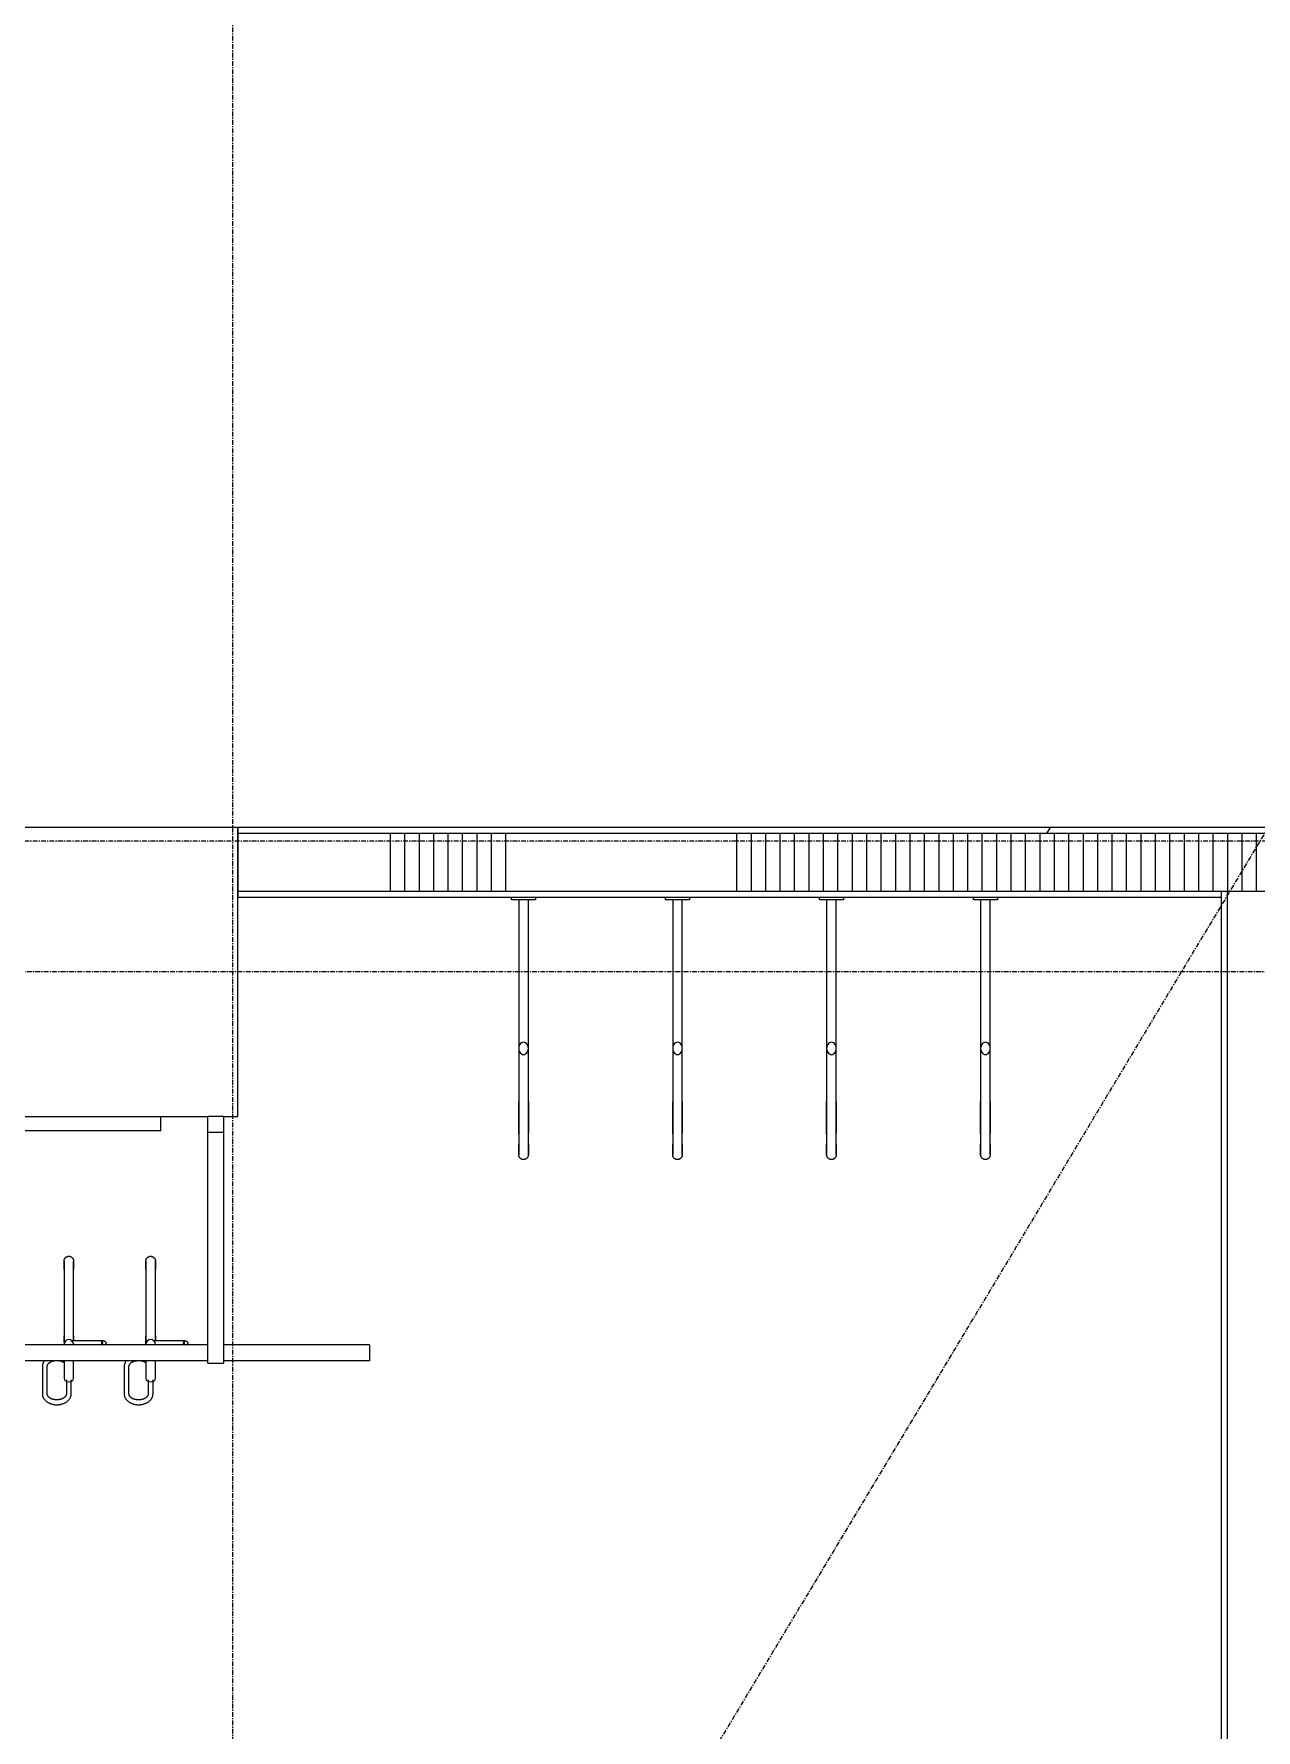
# Model space of a CAD drawing. Header units: inches. Extents: x 3268 to 7018, y 976 to 6708.
# Drawn here: x 4929.8 to 5056.8, y 3744.4 to 3920.6 of the extents above; entities that cross this region are included whole.
import ezdxf

# ---------------------------------------------------------------- set-up
doc = ezdxf.new("R2010")
doc.units = ezdxf.units.IN
doc.header["$MEASUREMENT"] = 0
doc.linetypes.add('Grid Line 1_2_', pattern=[0.875, 0.5, -0.125, 0.125, -0.125])
for name, color, linetype, lineweight in [('A-GENM', 13, 'Continuous', 9), ('A-WALL', 113, 'Continuous', 9), ('A-WALL-PATT', 111, 'Continuous', 15), ('I-WALL', 2, 'Continuous', 9), ('S-COLS', 52, 'Continuous', 9), ('S-GRID', 1, 'Continuous', 9)]:
    doc.layers.add(name, color=color, linetype=linetype, lineweight=lineweight)

# ---------------------------------------------------------------- blocks, each defined once
blk = doc.blocks.new('WSP_5 Points - Structure_2022_rvt-1-Overall Retail Plan Opt 2')
at = {"layer": 'S-COLS'}
h = blk.add_hatch(dxfattribs=at)
h.set_pattern_fill('FP_8', color=256, style=0, pattern_type=2)
h.set_pattern_definition([(50, (0, 0), (110.1714, -9.6389), [11.52, -126.72]), (355, (0, 0), (-21.3124, 115.5371), [9.216, -101.376]), (100.451, (9.18, -0.8), (88.86, 105.8975), [9.79, -107.695]), (46.184, (0, 30.72), (163.9282, -25.425), [17.28, -190.08]), (96.636, (13.66, 28.6), (143.563, 149.6257), [14.686, -161.543]), (351.184, (0, 30.72), (143.5647, 149.6237), [13.824, -152.064]), (21, (15.36, 23.04), (91.6851, -61.8426), [11.52, -126.72]), (326, (15.36, 23.04), (37.3733, 111.3835), [9.216, -101.376]), (71.451, (23, 17.89), (129.0588, 49.5399), [9.79, -107.695]), (37.5, (0, 0), (1.8676, 51.13223), [5.069, -95.078, 5.069, -97.843, -101.76]), (37.5, (0, 0), (1.8676, 51.13223), [-203.059, 5.069, -96.691]), (7.5, (0, 0), (40.4072, 60.5815), [5.069, -53.606, 5.069, -92.774, -38.784]), (7.5, (0, 0), (40.4072, 60.5815), [-156.518, 5.069, -33.715]), (327.5, (-34.253, 0), (81.99473, -3.46427), [5.069, -33.331, 5.069, -114.739, -158.976]), (327.5, (-34.253, 0), (81.99473, -3.46427), [-158.208, 5.069, -153.907]), (317.5, (-49.61, 0), (89.577, 15.37635), [5.069, -44.851, 5.069, -74.496, -112.896]), (317.5, (-49.61, 0), (89.577, 15.37635), [-129.485, 5.069, -107.827])])
h.paths.add_polyline_path([(4951, 3808.15), (4951, 3838.15), (4879, 3838.15), (4879, 3808.15), (4949.8, 3808.15)])
at = {"layer": 'S-COLS', "color": 250, "lineweight": 13}
for p, q in [((4951, 3838.15), (4879, 3838.15)), ((4951, 3808.15), (4951, 3838.15)), ((4917.5, 3808.15), (4947.88, 3808.15)), ((4949.5, 3808.15), (4951, 3808.15))]:
    blk.add_line(p, q, dxfattribs=at)
blk = doc.blocks.new('Bike File Wall - as Specified-V156-Overall Retail Plan Opt 2')
at = {"layer": 'A-GENM'}
for p, q in [((4947.88, 3806.52), (4947.88, 3808.15)), ((4949.5, 3808.15), (4947.88, 3808.15)), ((4949.5, 3808.15), (4949.5, 3806.52)), ((4947.88, 3782.52), (4947.88, 3806.52)), ((4947.88, 3806.52), (4949.5, 3806.52)), ((4949.5, 3806.52), (4949.5, 3782.52)), ((4932.94, 3792.23), (4932.94, 3785.34)), ((4932.94, 3792.23), (4932.94, 3784.4)), ((4933.94, 3785.34), (4933.94, 3792.23)), ((4933.94, 3784.8), (4933.94, 3792.23)), ((4941.44, 3792.23), (4941.44, 3785.34)), ((4941.44, 3792.23), (4941.44, 3784.4)), ((4942.44, 3785.34), (4942.44, 3792.23)), ((4942.44, 3784.8), (4942.44, 3792.23)), ((4936.9, 3784.84), (4933.7, 3784.84)), ((4945.4, 3784.84), (4942.22, 3784.84)), ((4947.88, 3784.4), (4917.5, 3784.4)), ((4947.88, 3782.77), (4917.5, 3782.77)), ((4932.94, 3782.77), (4932.94, 3780.92)), ((4933.94, 3780.92), (4933.94, 3782.77)), ((4941.44, 3782.77), (4941.44, 3780.92)), ((4942.44, 3780.92), (4942.44, 3782.77)), ((4964.69, 3784.4), (4949.5, 3784.4)), ((4964.69, 3782.77), (4949.5, 3782.77)), ((4964.69, 3784.4), (4964.69, 3782.77)), ((4930.69, 3782.16), (4930.69, 3779.33)), ((4931.19, 3779.33), (4931.19, 3782.16)), ((4939.19, 3782.16), (4939.19, 3779.33)), ((4939.69, 3779.33), (4939.69, 3782.16)), ((4947.88, 3782.52), (4949.5, 3782.52)), ((4933.19, 3780.79), (4933.19, 3779.33)), ((4933.69, 3779.33), (4933.69, 3780.79)), ((4941.69, 3780.79), (4941.69, 3779.33)), ((4942.19, 3779.33), (4942.19, 3780.79))]:
    blk.add_line(p, q, dxfattribs=at)
at = {"layer": 'A-GENM', "flags": 128}
for points in [[(4932.94, 3793.11), (4932.94, 3793.13), (4932.94, 3793.15), (4932.94, 3793.17), (4932.94, 3793.19), (4932.95, 3793.21), (4932.95, 3793.23), (4932.96, 3793.25), (4932.96, 3793.27), (4932.97, 3793.29), (4932.98, 3793.31), (4932.99, 3793.33), (4932.99, 3793.34), (4933, 3793.36), (4933.01, 3793.38), (4933.03, 3793.4), (4933.04, 3793.41), (4933.05, 3793.43), (4933.06, 3793.44), (4933.08, 3793.46), (4933.09, 3793.47), (4933.1, 3793.49), (4933.12, 3793.5), (4933.13, 3793.51), (4933.15, 3793.52), (4933.17, 3793.53), (4933.18, 3793.54), (4933.2, 3793.55), (4933.22, 3793.56), (4933.24, 3793.57), (4933.26, 3793.58), (4933.28, 3793.59), (4933.29, 3793.59), (4933.31, 3793.6), (4933.33, 3793.6), (4933.35, 3793.61), (4933.37, 3793.61), (4933.39, 3793.61), (4933.41, 3793.61), (4933.43, 3793.61), (4933.45, 3793.61), (4933.47, 3793.61), (4933.49, 3793.61), (4933.51, 3793.61), (4933.53, 3793.6), (4933.55, 3793.6), (4933.57, 3793.59), (4933.59, 3793.59), (4933.61, 3793.58), (4933.63, 3793.58), (4933.65, 3793.57), (4933.66, 3793.56), (4933.68, 3793.55), (4933.7, 3793.54), (4933.72, 3793.53), (4933.73, 3793.52), (4933.75, 3793.5), (4933.76, 3793.49), (4933.78, 3793.48), (4933.79, 3793.46), (4933.81, 3793.45), (4933.82, 3793.44), (4933.83, 3793.42), (4933.84, 3793.4), (4933.86, 3793.39), (4933.87, 3793.37), (4933.88, 3793.35), (4933.89, 3793.34), (4933.89, 3793.32), (4933.9, 3793.3), (4933.91, 3793.28), (4933.92, 3793.26), (4933.92, 3793.24), (4933.93, 3793.22), (4933.93, 3793.2), (4933.93, 3793.18), (4933.94, 3793.16), (4933.94, 3793.14), (4933.94, 3793.12), (4933.94, 3793.11)], [(4941.44, 3793.11), (4941.44, 3793.13), (4941.44, 3793.15), (4941.44, 3793.17), (4941.44, 3793.19), (4941.45, 3793.21), (4941.45, 3793.23), (4941.46, 3793.25), (4941.46, 3793.27), (4941.47, 3793.29), (4941.48, 3793.31), (4941.49, 3793.33), (4941.49, 3793.34), (4941.5, 3793.36), (4941.51, 3793.38), (4941.53, 3793.4), (4941.54, 3793.41), (4941.55, 3793.43), (4941.56, 3793.44), (4941.58, 3793.46), (4941.59, 3793.47), (4941.6, 3793.49), (4941.62, 3793.5), (4941.63, 3793.51), (4941.65, 3793.52), (4941.67, 3793.53), (4941.68, 3793.54), (4941.7, 3793.55), (4941.72, 3793.56), (4941.74, 3793.57), (4941.76, 3793.58), (4941.78, 3793.59), (4941.79, 3793.59), (4941.81, 3793.6), (4941.83, 3793.6), (4941.85, 3793.61), (4941.87, 3793.61), (4941.89, 3793.61), (4941.91, 3793.61), (4941.93, 3793.61), (4941.95, 3793.61), (4941.97, 3793.61), (4941.99, 3793.61), (4942.01, 3793.61), (4942.03, 3793.6), (4942.05, 3793.6), (4942.07, 3793.59), (4942.09, 3793.59), (4942.11, 3793.58), (4942.13, 3793.58), (4942.15, 3793.57), (4942.16, 3793.56), (4942.18, 3793.55), (4942.2, 3793.54), (4942.22, 3793.53), (4942.23, 3793.52), (4942.25, 3793.5), (4942.26, 3793.49), (4942.28, 3793.48), (4942.29, 3793.46), (4942.31, 3793.45), (4942.32, 3793.44), (4942.33, 3793.42), (4942.34, 3793.4), (4942.36, 3793.39), (4942.37, 3793.37), (4942.38, 3793.35), (4942.39, 3793.34), (4942.39, 3793.32), (4942.4, 3793.3), (4942.41, 3793.28), (4942.42, 3793.26), (4942.42, 3793.24), (4942.43, 3793.22), (4942.43, 3793.2), (4942.43, 3793.18), (4942.44, 3793.16), (4942.44, 3793.14), (4942.44, 3793.12), (4942.44, 3793.11)], [(4932.94, 3792.23), (4932.94, 3792.32), (4932.94, 3792.4), (4932.94, 3792.47), (4932.94, 3792.54), (4932.94, 3792.61), (4932.94, 3792.68), (4932.94, 3792.74), (4932.94, 3792.79), (4932.94, 3792.85), (4932.94, 3792.89), (4932.94, 3792.94), (4932.94, 3792.97), (4932.94, 3793.01), (4932.94, 3793.04), (4932.94, 3793.06), (4932.94, 3793.08), (4932.94, 3793.1), (4932.94, 3793.11), (4932.94, 3793.11), (4932.94, 3793.11)], [(4932.94, 3793.11), (4932.94, 3793.11), (4932.94, 3793.1), (4932.94, 3793.09), (4932.94, 3793.07), (4932.94, 3793.05), (4932.94, 3793.03), (4932.94, 3793), (4932.94, 3792.96), (4932.94, 3792.92), (4932.94, 3792.88), (4932.94, 3792.83), (4932.94, 3792.77), (4932.94, 3792.72), (4932.94, 3792.65), (4932.94, 3792.59), (4932.94, 3792.52), (4932.94, 3792.45), (4932.94, 3792.37), (4932.94, 3792.29), (4932.94, 3792.23)], [(4933.94, 3792.23), (4933.94, 3792.32), (4933.94, 3792.4), (4933.94, 3792.47), (4933.94, 3792.54), (4933.94, 3792.61), (4933.94, 3792.68), (4933.94, 3792.74), (4933.94, 3792.79), (4933.94, 3792.85), (4933.94, 3792.89), (4933.94, 3792.94), (4933.94, 3792.97), (4933.94, 3793.01), (4933.94, 3793.04), (4933.94, 3793.06), (4933.94, 3793.08), (4933.94, 3793.1), (4933.94, 3793.11), (4933.94, 3793.11), (4933.94, 3793.11)], [(4933.94, 3793.11), (4933.94, 3793.11), (4933.94, 3793.1), (4933.94, 3793.09), (4933.94, 3793.07), (4933.94, 3793.05), (4933.94, 3793.03), (4933.94, 3793), (4933.94, 3792.96), (4933.94, 3792.92), (4933.94, 3792.88), (4933.94, 3792.83), (4933.94, 3792.77), (4933.94, 3792.72), (4933.94, 3792.65), (4933.94, 3792.59), (4933.94, 3792.52), (4933.94, 3792.45), (4933.94, 3792.37), (4933.94, 3792.29), (4933.94, 3792.23)], [(4941.44, 3792.23), (4941.44, 3792.32), (4941.44, 3792.4), (4941.44, 3792.47), (4941.44, 3792.54), (4941.44, 3792.61), (4941.44, 3792.68), (4941.44, 3792.74), (4941.44, 3792.79), (4941.44, 3792.85), (4941.44, 3792.89), (4941.44, 3792.94), (4941.44, 3792.97), (4941.44, 3793.01), (4941.44, 3793.04), (4941.44, 3793.06), (4941.44, 3793.08), (4941.44, 3793.1), (4941.44, 3793.11), (4941.44, 3793.11), (4941.44, 3793.11)], [(4941.44, 3793.11), (4941.44, 3793.11), (4941.44, 3793.1), (4941.44, 3793.09), (4941.44, 3793.07), (4941.44, 3793.05), (4941.44, 3793.03), (4941.44, 3793), (4941.44, 3792.96), (4941.44, 3792.92), (4941.44, 3792.88), (4941.44, 3792.83), (4941.44, 3792.77), (4941.44, 3792.72), (4941.44, 3792.65), (4941.44, 3792.59), (4941.44, 3792.52), (4941.44, 3792.45), (4941.44, 3792.37), (4941.44, 3792.29), (4941.44, 3792.23)], [(4942.44, 3792.23), (4942.44, 3792.32), (4942.44, 3792.4), (4942.44, 3792.47), (4942.44, 3792.54), (4942.44, 3792.61), (4942.44, 3792.68), (4942.44, 3792.74), (4942.44, 3792.79), (4942.44, 3792.85), (4942.44, 3792.89), (4942.44, 3792.94), (4942.44, 3792.97), (4942.44, 3793.01), (4942.44, 3793.04), (4942.44, 3793.06), (4942.44, 3793.08), (4942.44, 3793.1), (4942.44, 3793.11), (4942.44, 3793.11), (4942.44, 3793.11)], [(4942.44, 3793.11), (4942.44, 3793.11), (4942.44, 3793.1), (4942.44, 3793.09), (4942.44, 3793.07), (4942.44, 3793.05), (4942.44, 3793.03), (4942.44, 3793), (4942.44, 3792.96), (4942.44, 3792.92), (4942.44, 3792.88), (4942.44, 3792.83), (4942.44, 3792.77), (4942.44, 3792.72), (4942.44, 3792.65), (4942.44, 3792.59), (4942.44, 3792.52), (4942.44, 3792.45), (4942.44, 3792.37), (4942.44, 3792.29), (4942.44, 3792.23)], [(4932.94, 3784.7), (4932.94, 3784.75), (4932.94, 3784.8), (4932.94, 3784.86), (4932.94, 3784.92), (4932.94, 3784.99), (4932.94, 3785.05), (4932.94, 3785.13), (4932.94, 3785.21), (4932.94, 3785.29), (4932.94, 3785.34)], [(4933.94, 3785.34), (4933.94, 3785.26), (4933.94, 3785.18), (4933.94, 3785.1), (4933.94, 3785.03), (4933.94, 3784.96), (4933.94, 3784.9), (4933.94, 3784.84), (4933.94, 3784.78)], [(4933.94, 3784.57), (4933.94, 3784.54), (4933.94, 3784.51)], [(4936.9, 3784.84), (4936.95, 3784.85), (4937, 3784.85), (4937.05, 3784.84), (4937.1, 3784.83), (4937.14, 3784.81), (4937.18, 3784.79), (4937.21, 3784.77), (4937.23, 3784.75), (4937.25, 3784.73), (4937.26, 3784.71), (4937.27, 3784.7), (4937.28, 3784.68), (4937.29, 3784.67), (4937.3, 3784.66), (4937.3, 3784.65), (4937.3, 3784.64), (4937.31, 3784.63), (4937.31, 3784.63), (4937.31, 3784.62), (4937.31, 3784.62), (4937.31, 3784.61), (4937.31, 3784.61), (4937.32, 3784.6), (4937.32, 3784.6), (4937.32, 3784.6), (4937.32, 3784.6), (4937.32, 3784.59), (4937.32, 3784.59), (4937.32, 3784.59), (4937.32, 3784.59), (4937.32, 3784.59), (4937.32, 3784.59), (4937.32, 3784.59), (4937.32, 3784.59), (4937.32, 3784.59)], [(4937.21, 3784.4), (4937.23, 3784.42), (4937.25, 3784.44), (4937.26, 3784.46), (4937.27, 3784.47), (4937.28, 3784.49), (4937.29, 3784.5), (4937.3, 3784.51), (4937.3, 3784.52), (4937.3, 3784.53), (4937.31, 3784.54), (4937.31, 3784.54), (4937.31, 3784.55), (4937.31, 3784.56), (4937.31, 3784.56), (4937.31, 3784.56), (4937.32, 3784.57), (4937.32, 3784.57), (4937.32, 3784.57), (4937.32, 3784.58), (4937.32, 3784.58), (4937.32, 3784.58), (4937.32, 3784.58), (4937.32, 3784.58), (4937.32, 3784.58), (4937.32, 3784.58), (4937.32, 3784.58), (4937.32, 3784.59), (4937.32, 3784.59)], [(4941.44, 3784.52), (4941.44, 3784.55), (4941.44, 3784.58), (4941.44, 3784.61), (4941.44, 3784.65), (4941.44, 3784.7), (4941.44, 3784.75), (4941.44, 3784.8), (4941.44, 3784.86), (4941.44, 3784.92), (4941.44, 3784.99), (4941.44, 3785.05), (4941.44, 3785.13), (4941.44, 3785.21), (4941.44, 3785.29), (4941.44, 3785.34)], [(4942.44, 3785.34), (4942.44, 3785.26), (4942.44, 3785.18), (4942.44, 3785.1), (4942.44, 3785.03), (4942.44, 3784.96), (4942.44, 3784.9), (4942.44, 3784.84), (4942.44, 3784.78)], [(4945.4, 3784.84), (4945.45, 3784.85), (4945.5, 3784.85), (4945.55, 3784.84), (4945.6, 3784.83), (4945.64, 3784.81), (4945.68, 3784.79), (4945.71, 3784.77), (4945.73, 3784.75), (4945.75, 3784.73), (4945.76, 3784.71), (4945.77, 3784.7), (4945.78, 3784.68), (4945.79, 3784.67), (4945.8, 3784.66), (4945.8, 3784.65), (4945.8, 3784.64), (4945.81, 3784.63), (4945.81, 3784.63), (4945.81, 3784.62), (4945.81, 3784.62), (4945.81, 3784.61), (4945.81, 3784.61), (4945.82, 3784.6), (4945.82, 3784.6), (4945.82, 3784.6), (4945.82, 3784.6), (4945.82, 3784.59), (4945.82, 3784.59), (4945.82, 3784.59), (4945.82, 3784.59), (4945.82, 3784.59), (4945.82, 3784.59), (4945.82, 3784.59), (4945.82, 3784.59), (4945.82, 3784.59)], [(4945.71, 3784.4), (4945.73, 3784.42), (4945.75, 3784.44), (4945.76, 3784.46), (4945.77, 3784.47), (4945.78, 3784.49), (4945.79, 3784.5), (4945.8, 3784.51), (4945.8, 3784.52), (4945.8, 3784.53), (4945.81, 3784.54), (4945.81, 3784.54), (4945.81, 3784.55), (4945.81, 3784.56), (4945.81, 3784.56), (4945.81, 3784.56), (4945.82, 3784.57), (4945.82, 3784.57), (4945.82, 3784.57), (4945.82, 3784.58), (4945.82, 3784.58), (4945.82, 3784.58), (4945.82, 3784.58), (4945.82, 3784.58), (4945.82, 3784.58), (4945.82, 3784.58), (4945.82, 3784.58), (4945.82, 3784.59), (4945.82, 3784.59)], [(4930.93, 3782.78), (4930.89, 3782.74), (4930.86, 3782.7), (4930.84, 3782.65), (4930.81, 3782.61), (4930.79, 3782.57), (4930.77, 3782.52), (4930.75, 3782.47), (4930.73, 3782.43), (4930.72, 3782.38), (4930.71, 3782.33), (4930.7, 3782.28), (4930.69, 3782.23), (4930.69, 3782.18), (4930.69, 3782.16)], [(4931.19, 3782.16), (4931.19, 3782.18), (4931.19, 3782.2), (4931.19, 3782.22), (4931.2, 3782.24), (4931.2, 3782.26), (4931.21, 3782.29), (4931.22, 3782.31), (4931.23, 3782.33), (4931.24, 3782.35), (4931.25, 3782.37), (4931.27, 3782.4), (4931.28, 3782.42), (4931.3, 3782.44), (4931.32, 3782.46), (4931.34, 3782.48), (4931.36, 3782.5), (4931.38, 3782.53), (4931.4, 3782.55), (4931.43, 3782.57), (4931.46, 3782.59), (4931.49, 3782.6), (4931.52, 3782.62), (4931.55, 3782.64), (4931.58, 3782.66), (4931.62, 3782.67), (4931.65, 3782.69), (4931.69, 3782.7), (4931.72, 3782.72), (4931.76, 3782.73), (4931.8, 3782.74), (4931.84, 3782.75), (4931.88, 3782.76), (4931.92, 3782.77), (4931.96, 3782.77)], [(4932.43, 3782.77), (4932.47, 3782.76), (4932.51, 3782.76), (4932.55, 3782.75), (4932.59, 3782.74), (4932.63, 3782.72), (4932.67, 3782.71), (4932.71, 3782.7), (4932.74, 3782.68), (4932.78, 3782.67), (4932.81, 3782.65), (4932.84, 3782.63), (4932.87, 3782.61), (4932.9, 3782.6), (4932.93, 3782.58)], [(4939.43, 3782.78), (4939.39, 3782.74), (4939.36, 3782.7), (4939.34, 3782.65), (4939.31, 3782.61), (4939.29, 3782.57), (4939.27, 3782.52), (4939.25, 3782.47), (4939.23, 3782.43), (4939.22, 3782.38), (4939.21, 3782.33), (4939.2, 3782.28), (4939.19, 3782.23), (4939.19, 3782.18), (4939.19, 3782.16)], [(4939.69, 3782.16), (4939.69, 3782.18), (4939.69, 3782.2), (4939.69, 3782.22), (4939.7, 3782.24), (4939.7, 3782.26), (4939.71, 3782.29), (4939.72, 3782.31), (4939.73, 3782.33), (4939.74, 3782.35), (4939.75, 3782.37), (4939.77, 3782.4), (4939.78, 3782.42), (4939.8, 3782.44), (4939.82, 3782.46), (4939.84, 3782.48), (4939.86, 3782.5), (4939.88, 3782.53), (4939.9, 3782.55), (4939.93, 3782.57), (4939.96, 3782.59), (4939.99, 3782.6), (4940.02, 3782.62), (4940.05, 3782.64), (4940.08, 3782.66), (4940.12, 3782.67), (4940.15, 3782.69), (4940.19, 3782.7), (4940.22, 3782.72), (4940.26, 3782.73), (4940.3, 3782.74), (4940.34, 3782.75), (4940.38, 3782.76), (4940.42, 3782.77), (4940.46, 3782.77)], [(4940.93, 3782.77), (4940.97, 3782.76), (4941.01, 3782.76), (4941.05, 3782.75), (4941.09, 3782.74), (4941.13, 3782.72), (4941.17, 3782.71), (4941.21, 3782.7), (4941.24, 3782.68), (4941.28, 3782.67), (4941.31, 3782.65), (4941.34, 3782.63), (4941.37, 3782.61), (4941.4, 3782.6), (4941.43, 3782.58)], [(4941.44, 3784.39), (4941.44, 3784.41), (4941.44, 3784.43), (4941.44, 3784.45), (4941.44, 3784.46)], [(4930.69, 3779.33), (4930.69, 3779.28), (4930.69, 3779.23), (4930.7, 3779.18), (4930.71, 3779.13), (4930.72, 3779.08), (4930.74, 3779.04), (4930.75, 3778.99), (4930.77, 3778.95), (4930.8, 3778.9), (4930.82, 3778.86), (4930.85, 3778.81), (4930.88, 3778.77), (4930.91, 3778.73), (4930.94, 3778.69), (4930.98, 3778.66), (4931.01, 3778.62), (4931.05, 3778.59), (4931.09, 3778.55), (4931.13, 3778.52), (4931.18, 3778.49), (4931.22, 3778.46), (4931.27, 3778.43), (4931.31, 3778.41), (4931.36, 3778.38), (4931.41, 3778.36), (4931.46, 3778.34), (4931.51, 3778.32), (4931.56, 3778.3), (4931.62, 3778.28), (4931.67, 3778.26), (4931.72, 3778.25), (4931.78, 3778.24), (4931.83, 3778.23), (4931.89, 3778.22), (4931.95, 3778.21), (4932, 3778.2), (4932.06, 3778.2), (4932.12, 3778.2), (4932.17, 3778.2), (4932.23, 3778.2), (4932.29, 3778.2), (4932.34, 3778.2), (4932.4, 3778.21), (4932.46, 3778.21), (4932.51, 3778.22), (4932.57, 3778.23), (4932.62, 3778.24), (4932.68, 3778.26), (4932.73, 3778.27), (4932.78, 3778.29), (4932.84, 3778.31), (4932.89, 3778.33), (4932.94, 3778.35), (4932.99, 3778.37), (4933.04, 3778.39), (4933.09, 3778.42), (4933.13, 3778.44), (4933.18, 3778.47), (4933.22, 3778.5), (4933.26, 3778.53), (4933.3, 3778.57), (4933.34, 3778.6), (4933.38, 3778.64), (4933.42, 3778.67), (4933.45, 3778.71), (4933.48, 3778.75), (4933.51, 3778.79), (4933.54, 3778.83), (4933.57, 3778.88), (4933.59, 3778.92), (4933.61, 3778.97), (4933.63, 3779.01), (4933.65, 3779.06), (4933.66, 3779.11), (4933.67, 3779.16), (4933.68, 3779.2), (4933.68, 3779.25), (4933.69, 3779.3), (4933.69, 3779.33)], [(4933.19, 3779.33), (4933.19, 3779.31), (4933.19, 3779.29), (4933.18, 3779.27), (4933.18, 3779.24), (4933.17, 3779.22), (4933.17, 3779.2), (4933.16, 3779.18), (4933.15, 3779.16), (4933.14, 3779.14), (4933.12, 3779.11), (4933.11, 3779.09), (4933.1, 3779.07), (4933.08, 3779.05), (4933.06, 3779.03), (4933.04, 3779), (4933.02, 3778.98), (4933, 3778.96), (4932.97, 3778.94), (4932.94, 3778.92), (4932.92, 3778.9), (4932.89, 3778.88), (4932.86, 3778.86), (4932.83, 3778.85), (4932.79, 3778.83), (4932.76, 3778.81), (4932.72, 3778.8), (4932.69, 3778.78), (4932.65, 3778.77), (4932.61, 3778.76), (4932.57, 3778.75), (4932.53, 3778.74), (4932.49, 3778.73), (4932.45, 3778.72), (4932.41, 3778.71), (4932.37, 3778.71), (4932.33, 3778.7), (4932.29, 3778.7), (4932.24, 3778.7), (4932.2, 3778.7), (4932.16, 3778.7), (4932.11, 3778.7), (4932.07, 3778.7), (4932.03, 3778.7), (4931.99, 3778.71), (4931.94, 3778.72), (4931.9, 3778.72), (4931.86, 3778.73), (4931.82, 3778.74), (4931.78, 3778.75), (4931.74, 3778.76), (4931.71, 3778.78), (4931.67, 3778.79), (4931.63, 3778.8), (4931.6, 3778.82), (4931.57, 3778.84), (4931.53, 3778.85), (4931.5, 3778.87), (4931.47, 3778.89), (4931.45, 3778.91), (4931.42, 3778.93), (4931.39, 3778.95), (4931.37, 3778.97), (4931.35, 3778.99), (4931.33, 3779.01), (4931.31, 3779.04), (4931.29, 3779.06), (4931.27, 3779.08), (4931.26, 3779.1), (4931.25, 3779.12), (4931.23, 3779.15), (4931.22, 3779.17), (4931.21, 3779.19), (4931.21, 3779.21), (4931.2, 3779.23), (4931.2, 3779.25), (4931.19, 3779.28), (4931.19, 3779.3), (4931.19, 3779.32), (4931.19, 3779.33)], [(4939.19, 3779.33), (4939.19, 3779.28), (4939.19, 3779.23), (4939.2, 3779.18), (4939.21, 3779.13), (4939.22, 3779.08), (4939.24, 3779.04), (4939.25, 3778.99), (4939.27, 3778.95), (4939.3, 3778.9), (4939.32, 3778.86), (4939.35, 3778.81), (4939.38, 3778.77), (4939.41, 3778.73), (4939.44, 3778.69), (4939.48, 3778.66), (4939.51, 3778.62), (4939.55, 3778.59), (4939.59, 3778.55), (4939.63, 3778.52), (4939.68, 3778.49), (4939.72, 3778.46), (4939.77, 3778.43), (4939.81, 3778.41), (4939.86, 3778.38), (4939.91, 3778.36), (4939.96, 3778.34), (4940.01, 3778.32), (4940.06, 3778.3), (4940.12, 3778.28), (4940.17, 3778.26), (4940.22, 3778.25), (4940.28, 3778.24), (4940.33, 3778.23), (4940.39, 3778.22), (4940.45, 3778.21), (4940.5, 3778.2), (4940.56, 3778.2), (4940.62, 3778.2), (4940.67, 3778.2), (4940.73, 3778.2), (4940.79, 3778.2), (4940.84, 3778.2), (4940.9, 3778.21), (4940.96, 3778.21), (4941.01, 3778.22), (4941.07, 3778.23), (4941.12, 3778.24), (4941.18, 3778.26), (4941.23, 3778.27), (4941.28, 3778.29), (4941.34, 3778.31), (4941.39, 3778.33), (4941.44, 3778.35), (4941.49, 3778.37), (4941.54, 3778.39), (4941.59, 3778.42), (4941.63, 3778.44), (4941.68, 3778.47), (4941.72, 3778.5), (4941.76, 3778.53), (4941.8, 3778.57), (4941.84, 3778.6), (4941.88, 3778.64), (4941.92, 3778.67), (4941.95, 3778.71), (4941.98, 3778.75), (4942.01, 3778.79), (4942.04, 3778.83), (4942.07, 3778.88), (4942.09, 3778.92), (4942.11, 3778.97), (4942.13, 3779.01), (4942.15, 3779.06), (4942.16, 3779.11), (4942.17, 3779.16), (4942.18, 3779.2), (4942.18, 3779.25), (4942.19, 3779.3), (4942.19, 3779.33)], [(4941.69, 3779.33), (4941.69, 3779.31), (4941.69, 3779.29), (4941.68, 3779.27), (4941.68, 3779.24), (4941.67, 3779.22), (4941.67, 3779.2), (4941.66, 3779.18), (4941.65, 3779.16), (4941.64, 3779.14), (4941.62, 3779.11), (4941.61, 3779.09), (4941.6, 3779.07), (4941.58, 3779.05), (4941.56, 3779.03), (4941.54, 3779), (4941.52, 3778.98), (4941.5, 3778.96), (4941.47, 3778.94), (4941.44, 3778.92), (4941.42, 3778.9), (4941.39, 3778.88), (4941.36, 3778.86), (4941.33, 3778.85), (4941.29, 3778.83), (4941.26, 3778.81), (4941.22, 3778.8), (4941.19, 3778.78), (4941.15, 3778.77), (4941.11, 3778.76), (4941.07, 3778.75), (4941.03, 3778.74), (4940.99, 3778.73), (4940.95, 3778.72), (4940.91, 3778.71), (4940.87, 3778.71), (4940.83, 3778.7), (4940.79, 3778.7), (4940.74, 3778.7), (4940.7, 3778.7), (4940.66, 3778.7), (4940.61, 3778.7), (4940.57, 3778.7), (4940.53, 3778.7), (4940.49, 3778.71), (4940.44, 3778.72), (4940.4, 3778.72), (4940.36, 3778.73), (4940.32, 3778.74), (4940.28, 3778.75), (4940.24, 3778.76), (4940.21, 3778.78), (4940.17, 3778.79), (4940.13, 3778.8), (4940.1, 3778.82), (4940.07, 3778.84), (4940.03, 3778.85), (4940, 3778.87), (4939.97, 3778.89), (4939.95, 3778.91), (4939.92, 3778.93), (4939.89, 3778.95), (4939.87, 3778.97), (4939.85, 3778.99), (4939.83, 3779.01), (4939.81, 3779.04), (4939.79, 3779.06), (4939.77, 3779.08), (4939.76, 3779.1), (4939.75, 3779.12), (4939.73, 3779.15), (4939.72, 3779.17), (4939.71, 3779.19), (4939.71, 3779.21), (4939.7, 3779.23), (4939.7, 3779.25), (4939.69, 3779.28), (4939.69, 3779.3), (4939.69, 3779.32), (4939.69, 3779.33)]]:
    blk.add_lwpolyline(points, dxfattribs=at)
at = {"layer": 'A-GENM'}
for centre in [(4933.44, 3784.46), (4941.94, 3784.46)]:
    blk.add_arc(centre, 0.5, 0, 180, dxfattribs=at)
for centre, major_axis, ratio, start_param, end_param in [((4933.7, 3784.59), (0, 0.25), 0.258819, 5.759587, 6.806784), ((4936.9, 3784.59), (0, 0.25), 0.258819, 4.712389, 7.853982), ((4936.9, 3784.59), (0, 0.25), 0.258819, 1.570796, 2.477696), ((4936.9, 3784.59), (0, 0.25), 0.258819, 3.805489, 4.712389), ((4945.4, 3784.59), (0, 0.25), 0.258819, 4.712389, 7.853982), ((4945.4, 3784.59), (0, 0.25), 0.258819, 1.570796, 2.477696), ((4945.4, 3784.59), (0, 0.25), 0.258819, 3.805489, 4.712389), ((4933.44, 3780.92), (0.5, 0), 0.707107, 3.141593, 6.283185), ((4941.94, 3780.92), (0.5, 0), 0.707107, 3.141593, 6.283185)]:
    blk.add_ellipse(centre, major_axis=major_axis, ratio=ratio, start_param=start_param, end_param=end_param, dxfattribs=at)
blk = doc.blocks.new('Ultra Space Saver Single - as Specified-11828238-Overall Retail Plan Opt 2')
at = {"layer": 'A-GENM'}
for p, q in [((4979.44, 3830.65), (4979.44, 3830.9)), ((4981.94, 3830.65), (4979.44, 3830.65)), ((4980.19, 3830.65), (4980.19, 3809.66)), ((4981.19, 3809.66), (4981.19, 3830.65)), ((4981.94, 3830.9), (4981.94, 3830.65)), ((4980.19, 3815.21), (4980.19, 3805.33)), ((4981.19, 3805.33), (4981.19, 3815.21))]:
    blk.add_line(p, q, dxfattribs=at)
at = {"layer": 'A-GENM', "flags": 128}
for points in [[(4980.69, 3815.85), (4980.58, 3815.83), (4980.47, 3815.78), (4980.38, 3815.71), (4980.3, 3815.61), (4980.24, 3815.49), (4980.2, 3815.35), (4980.19, 3815.21), (4980.2, 3815.07), (4980.24, 3814.94), (4980.3, 3814.82), (4980.38, 3814.72), (4980.47, 3814.64), (4980.58, 3814.59), (4980.69, 3814.58)], [(4980.69, 3814.58), (4980.8, 3814.59), (4980.9, 3814.64), (4981, 3814.72), (4981.08, 3814.82), (4981.14, 3814.94), (4981.18, 3815.07), (4981.19, 3815.21), (4981.18, 3815.35), (4981.14, 3815.49), (4981.08, 3815.61), (4981, 3815.71), (4980.9, 3815.78), (4980.8, 3815.83), (4980.69, 3815.85)], [(4980.19, 3806.33), (4980.19, 3806.51), (4980.19, 3806.69), (4980.19, 3806.88), (4980.19, 3807.07), (4980.19, 3807.26), (4980.19, 3807.46), (4980.19, 3807.67), (4980.19, 3807.87), (4980.19, 3808.08), (4980.19, 3808.3), (4980.19, 3808.51), (4980.19, 3808.73), (4980.19, 3808.94), (4980.19, 3809.16), (4980.19, 3809.38), (4980.19, 3809.6), (4980.19, 3809.66)], [(4981.19, 3809.66), (4981.19, 3809.44), (4981.19, 3809.22), (4981.19, 3809), (4981.19, 3808.78), (4981.19, 3808.57), (4981.19, 3808.35), (4981.19, 3808.14), (4981.19, 3807.93), (4981.19, 3807.72), (4981.19, 3807.52), (4981.19, 3807.32), (4981.19, 3807.12), (4981.19, 3806.93), (4981.19, 3806.74), (4981.19, 3806.56), (4981.19, 3806.38)], [(4980.19, 3805.33), (4980.19, 3805.2), (4980.19, 3805.07), (4980.19, 3804.96), (4980.19, 3804.85), (4980.19, 3804.74), (4980.19, 3804.65), (4980.19, 3804.56), (4980.19, 3804.48), (4980.19, 3804.41), (4980.19, 3804.35), (4980.19, 3804.3), (4980.19, 3804.25), (4980.19, 3804.22), (4980.19, 3804.19), (4980.19, 3804.17), (4980.19, 3804.16), (4980.19, 3804.16)], [(4980.19, 3804.16), (4980.19, 3804.17), (4980.19, 3804.18), (4980.19, 3804.2), (4980.19, 3804.23), (4980.19, 3804.27), (4980.19, 3804.32), (4980.19, 3804.38), (4980.19, 3804.44), (4980.19, 3804.51), (4980.19, 3804.6), (4980.19, 3804.68), (4980.19, 3804.78), (4980.19, 3804.89), (4980.19, 3805), (4980.19, 3805.12), (4980.19, 3805.25)], [(4980.69, 3803.66), (4980.67, 3803.66), (4980.65, 3803.66), (4980.63, 3803.66), (4980.61, 3803.67), (4980.59, 3803.67), (4980.57, 3803.68), (4980.55, 3803.68), (4980.53, 3803.69), (4980.51, 3803.69), (4980.49, 3803.7), (4980.47, 3803.71), (4980.46, 3803.72), (4980.44, 3803.73), (4980.42, 3803.74), (4980.41, 3803.75), (4980.39, 3803.76), (4980.37, 3803.77), (4980.36, 3803.78), (4980.34, 3803.8), (4980.33, 3803.81), (4980.32, 3803.83), (4980.3, 3803.84), (4980.29, 3803.86), (4980.28, 3803.87), (4980.27, 3803.89), (4980.26, 3803.91), (4980.25, 3803.93), (4980.24, 3803.94), (4980.23, 3803.96), (4980.22, 3803.98), (4980.21, 3804), (4980.21, 3804.02), (4980.2, 3804.04), (4980.2, 3804.06), (4980.2, 3804.08), (4980.19, 3804.1), (4980.19, 3804.12), (4980.19, 3804.14), (4980.19, 3804.16), (4980.19, 3804.16)], [(4981.19, 3804.16), (4981.19, 3804.14), (4981.19, 3804.12), (4981.18, 3804.1), (4981.18, 3804.08), (4981.18, 3804.06), (4981.17, 3804.04), (4981.17, 3804.02), (4981.16, 3804), (4981.16, 3803.98), (4981.15, 3803.97), (4981.14, 3803.95), (4981.13, 3803.93), (4981.12, 3803.91), (4981.11, 3803.9), (4981.1, 3803.88), (4981.09, 3803.86), (4981.08, 3803.85), (4981.06, 3803.83), (4981.05, 3803.82), (4981.04, 3803.8), (4981.02, 3803.79), (4981.01, 3803.78), (4980.99, 3803.76), (4980.97, 3803.75), (4980.96, 3803.74), (4980.94, 3803.73), (4980.92, 3803.72), (4980.91, 3803.71), (4980.89, 3803.7), (4980.87, 3803.69), (4980.85, 3803.69), (4980.83, 3803.68), (4980.81, 3803.68), (4980.79, 3803.67), (4980.77, 3803.67), (4980.75, 3803.67), (4980.73, 3803.66), (4980.71, 3803.66), (4980.69, 3803.66), (4980.69, 3803.66)], [(4981.19, 3804.16), (4981.19, 3804.17), (4981.19, 3804.18), (4981.19, 3804.2), (4981.19, 3804.23), (4981.19, 3804.27), (4981.19, 3804.32), (4981.19, 3804.38), (4981.19, 3804.44), (4981.19, 3804.51), (4981.19, 3804.6), (4981.19, 3804.68), (4981.19, 3804.78), (4981.19, 3804.89), (4981.19, 3805), (4981.19, 3805.12), (4981.19, 3805.25), (4981.19, 3805.33)], [(4981.19, 3805.29), (4981.19, 3805.16), (4981.19, 3805.03), (4981.19, 3804.92), (4981.19, 3804.81), (4981.19, 3804.71), (4981.19, 3804.62), (4981.19, 3804.53), (4981.19, 3804.46), (4981.19, 3804.39), (4981.19, 3804.33), (4981.19, 3804.28), (4981.19, 3804.24), (4981.19, 3804.21), (4981.19, 3804.18), (4981.19, 3804.17), (4981.19, 3804.16)]]:
    blk.add_lwpolyline(points, dxfattribs=at)

msp = doc.modelspace()

# ---------------------------------------------------------------- block references
at = {"lineweight": 5}
msp.add_blockref('WSP_5 Points - Structure_2022_rvt-1-Overall Retail Plan Opt 2', (0, 0), dxfattribs=at)

# ---------------------------------------------------------------- next in the draw order: hatches: boundary and pattern name
at = {"layer": 'A-WALL-PATT', "lineweight": 9}
h = msp.add_hatch(dxfattribs=at)
h.set_pattern_fill('FP_1', color=256, style=0, pattern_type=2)
h.set_pattern_definition([(0, (0, 0), (122.88, 30.72), [5.069, -87.091, 5.069, -87.091, -491.52]), (0, (0, 0), (122.88, 30.72), [-184.32, 5.069, -179.251, 5.069, -87.091, -215.04]), (0, (0, 0), (122.88, 30.72), [-460.8, 5.069, -56.371, 5.069, -148.531]), (120, (46.08, 15.36), (-88.0443, 91.0572), [5.069, -87.091, 5.069, -87.091, -491.52]), (120, (46.08, 15.36), (-88.0443, 91.0572), [-184.32, 5.069, -179.251, 5.069, -87.091, -215.04]), (120, (46.08, 15.36), (-88.0443, 91.0572), [-460.8, 5.069, -56.371, 5.069, -148.531]), (240, (61.44, 76.8), (-34.8357, -121.7772), [5.069, -87.091, 5.069, -87.091, -491.52]), (240, (61.44, 76.8), (-34.8357, -121.7772), [-184.32, 5.069, -179.251, 5.069, -87.091, -215.04]), (240, (61.44, 76.8), (-34.8357, -121.7772), [-460.8, 5.069, -56.371, 5.069, -148.531])])
h.paths.add_polyline_path([(5022.06, 3837.52), (5190, 3837.52), (5190, 3838.15), (4951, 3838.15), (4951, 3837.52), (5011.74, 3837.52)])
h = msp.add_hatch(dxfattribs=at)
h.set_pattern_fill('FP_167', color=256, angle=180, style=0, pattern_type=2)
h.set_pattern_definition([(180, (5068, 2276.4), (-132, -1561.9), [0.51, -131.49]), (180, (5068, 2276.2), (-132, -1561.9), [0.51, -131.49]), (180, (5067.9, 2276.3), (-132, -1561.9), [0.51, -131.49]), (180, (5067.9, 2276.3), (-132, -1561.9), [0.51, -131.49]), (180, (5067.8, 2276.4), (-132, -1561.9), [0.51, -131.49]), (180, (5067.8, 2276.2), (-132, -1561.9), [0.51, -131.49]), (180, (5067.7, 2276.3), (-132, -1561.9), [0.51, -131.49]), (270, (5073.81, 3838.15), (132, -1561.86), [1561.86, 0]), (270, (5072.31, 3838.15), (132, -1561.86), [1561.86, 0]), (270, (5070.81, 3838.15), (132, -1561.86), [1561.86, 0]), (270, (5069.31, 3838.15), (132, -1561.86), [1561.86, 0]), (270, (5067.95, 2276.37), (132, -1561.859), [0.51, -1561.354]), (270, (5067.91, 2276.33), (132, -1561.859), [0.51, -1561.354]), (270, (5067.83, 2276.37), (132, -1561.859), [0.51, -1561.354]), (270, (5067.81, 3838.15), (132, -1561.86), [1561.86, 0]), (270, (5067.8, 2276.37), (132, -1561.859), [0.51, -1561.354]), (270, (5067.68, 2276.37), (132, -1561.859), [0.51, -1561.354]), (270, (5066.31, 3838.15), (132, -1561.86), [1561.86, 0]), (270, (5064.81, 3838.15), (132, -1561.86), [1561.86, 0]), (270, (5063.31, 3838.15), (132, -1561.86), [1561.86, 0]), (270, (5061.81, 3838.15), (132, -1561.86), [1561.86, 0]), (270, (5060.31, 3838.15), (132, -1561.86), [1561.86, 0]), (270, (5058.81, 3838.15), (132, -1561.86), [1561.86, 0]), (270, (5057.31, 3838.15), (132, -1561.86), [1561.86, 0]), (270, (5055.81, 3838.15), (132, -1561.86), [1561.86, 0]), (270, (5054.31, 3838.15), (132, -1561.86), [1561.86, 0]), (270, (5052.81, 3838.15), (132, -1561.86), [1561.86, 0]), (270, (5051.31, 3838.15), (132, -1561.86), [1561.86, 0]), (270, (5049.81, 3838.15), (132, -1561.86), [1561.86, 0]), (270, (5048.31, 3838.15), (132, -1561.86), [1561.86, 0]), (270, (5046.81, 3838.15), (132, -1561.86), [1561.86, 0]), (270, (5045.31, 3838.15), (132, -1561.86), [1561.86, 0]), (270, (5043.81, 3838.15), (132, -1561.86), [1561.86, 0]), (270, (5042.31, 3838.15), (132, -1561.86), [1561.86, 0]), (270, (5040.81, 3838.15), (132, -1561.86), [1561.86, 0]), (270, (5039.31, 3838.15), (132, -1561.86), [1561.86, 0]), (270, (5037.81, 3838.15), (132, -1561.86), [1561.86, 0]), (270, (5036.31, 3838.15), (132, -1561.86), [1561.86, 0]), (270, (5034.81, 3838.15), (132, -1561.86), [1561.86, 0]), (270, (5033.31, 3838.15), (132, -1561.86), [1561.86, 0]), (270, (5031.81, 3838.15), (132, -1561.86), [1561.86, 0]), (270, (5030.31, 3838.15), (132, -1561.86), [1561.86, 0]), (270, (5028.81, 3838.15), (132, -1561.86), [1561.86, 0]), (270, (5027.31, 3838.15), (132, -1561.86), [1561.86, 0]), (270, (5025.81, 3838.15), (132, -1561.86), [1561.86, 0]), (270, (5024.31, 3838.15), (132, -1561.86), [1561.86, 0]), (270, (5022.81, 3838.15), (132, -1561.86), [1561.86, 0]), (270, (5021.31, 3838.15), (132, -1561.86), [1561.86, 0]), (270, (5019.81, 3838.15), (132, -1561.86), [1561.86, 0]), (270, (5018.31, 3838.15), (132, -1561.86), [1561.86, 0]), (270, (5016.81, 3838.15), (132, -1561.86), [1561.86, 0]), (270, (5015.31, 3838.15), (132, -1561.86), [1561.86, 0]), (270, (5013.81, 3838.15), (132, -1561.86), [1561.86, 0]), (270, (5012.31, 3838.15), (132, -1561.86), [1561.86, 0]), (270, (5010.81, 3838.15), (132, -1561.86), [1561.86, 0]), (270, (5009.31, 3838.15), (132, -1561.86), [1561.86, 0]), (270, (5007.81, 3838.15), (132, -1561.86), [1561.86, 0]), (270, (5006.31, 3838.15), (132, -1561.86), [1561.86, 0]), (270, (5004.81, 3838.15), (132, -1561.86), [1561.86, 0]), (270, (5003.31, 3838.15), (132, -1561.86), [1561.86, 0]), (270, (5001.81, 3838.15), (132, -1561.86), [1561.86, 0]), (270, (4977.81, 3838.15), (132, -1561.86), [1561.86, 0]), (270, (4976.31, 3838.15), (132, -1561.86), [1561.86, 0]), (270, (4974.81, 3838.15), (132, -1561.86), [1561.86, 0]), (270, (4973.31, 3838.15), (132, -1561.86), [1561.86, 0]), (270, (4971.81, 3838.15), (132, -1561.86), [1561.86, 0]), (270, (4970.31, 3838.15), (132, -1561.86), [1561.86, 0]), (270, (4968.81, 3838.15), (132, -1561.86), [1561.86, 0]), (270, (4967.31, 3838.15), (132, -1561.86), [1561.86, 0]), (270, (4965.81, 3838.15), (132, -1561.86), [1561.86, 0]), (270, (4941.81, 3838.15), (132, -1561.86), [1561.86, 0])])
h.paths.add_polyline_path([(4951, 3831.52), (5196, 3831.52), (5196, 3837.52), (4951, 3837.52)])

# ---------------------------------------------------------------- next in the draw order: linework, layer by layer
at = {"layer": 'A-WALL'}
for p, q in [((5190, 3837.52), (4951, 3837.52)), ((5196, 3831.52), (4951, 3831.52)), ((5053.19, 3831.52), (5053.19, 3830.9)), ((5053.81, 3831.52), (5053.81, 3741.4))]:
    msp.add_line(p, q, dxfattribs=at)
at = {"layer": 'I-WALL', "lineweight": 15}
for p, q in [((5189.38, 3838.15), (4951, 3838.15)), ((4951, 3838.15), (4951, 3830.9)), ((4951, 3830.9), (5053.19, 3830.9)), ((5053.19, 3830.9), (5053.19, 3740.77))]:
    msp.add_line(p, q, dxfattribs=at)
at = {"layer": 'I-WALL'}
for q in [(4943, 3808.15), (4917.5, 3806.65)]:
    msp.add_line((4943, 3806.65), q, dxfattribs=at)
at = {"layer": 'S-GRID', "linetype": 'Grid Line 1_2_'}
for p, q in [((4950.5, 3355.52), (4950.5, 6288.95)), ((6291.51, 5890.96), (4768.06, 3355.52)), ((4253.31, 3836.77), (6493.24, 3836.77)), ((6788.08, 3823.15), (4253.31, 3823.15))]:
    msp.add_line(p, q, dxfattribs=at)

# ---------------------------------------------------------------- next in the draw order: block references
at = {"layer": 'A-GENM'}
for name, p in [('Ultra Space Saver Single - as Specified-11828238-Overall Retail Plan Opt 2', (0, 0)), ('Ultra Space Saver Single - as Specified-11828238-Overall Retail Plan Opt 2', (16, 0)), ('Ultra Space Saver Single - as Specified-11828238-Overall Retail Plan Opt 2', (32, 0)), ('Ultra Space Saver Single - as Specified-11828238-Overall Retail Plan Opt 2', (48, 0)), ('Bike File Wall - as Specified-V156-Overall Retail Plan Opt 2', (0, 0))]:
    msp.add_blockref(name, p, dxfattribs=at)

doc.saveas('drawing.dxf')
